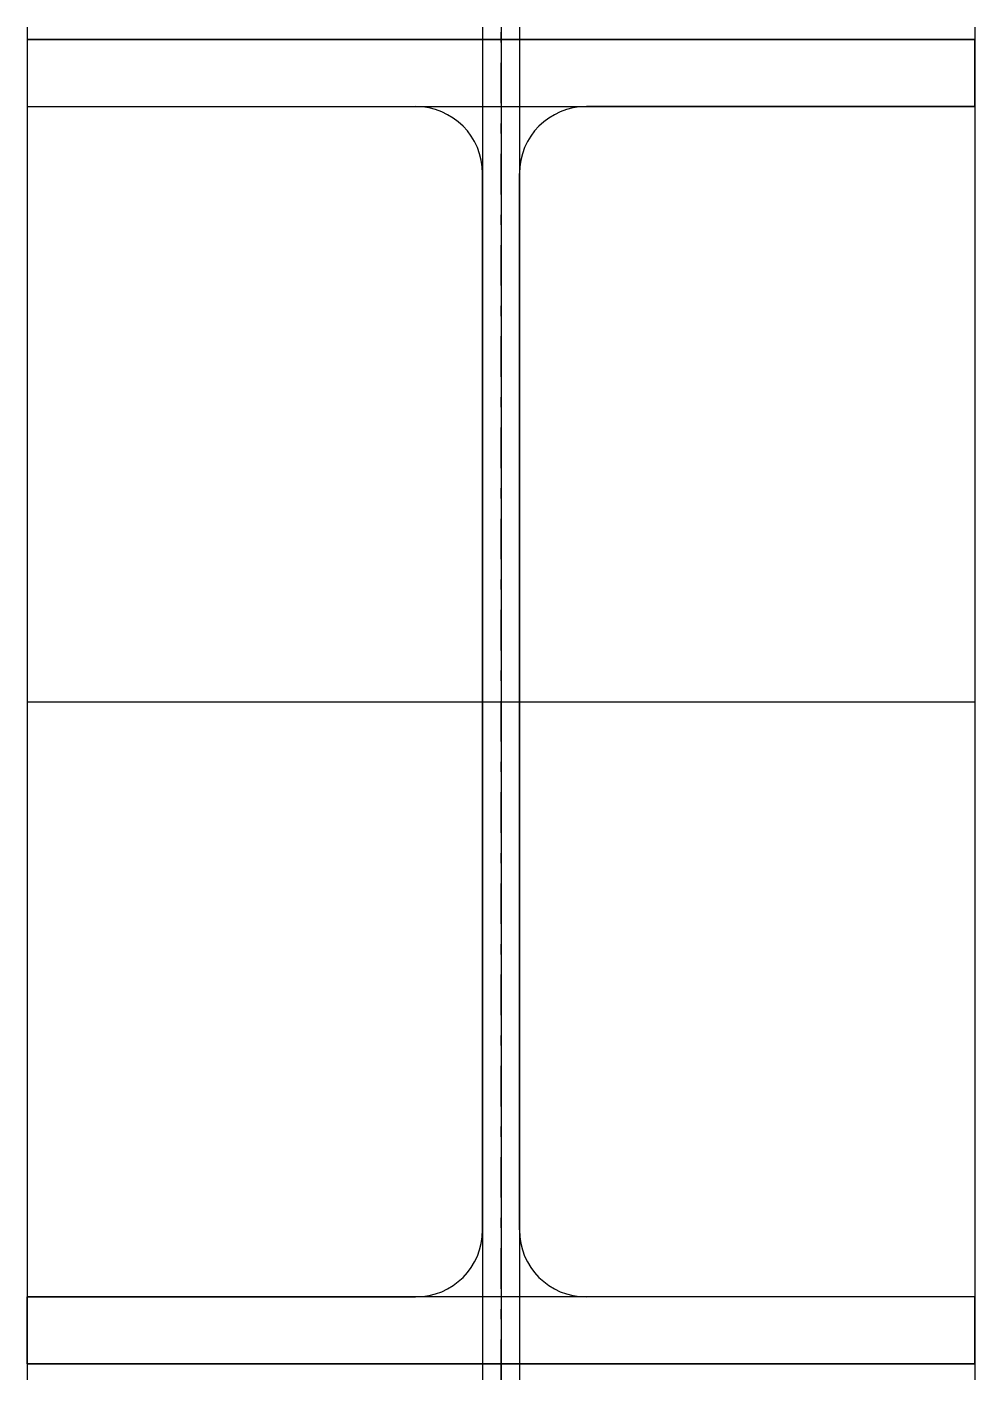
# Model space of a CAD drawing. Extents: x -148 to 148, y -212 to 211.
import ezdxf

# ---------------------------------------------------------------- set-up
doc = ezdxf.new("R2010")
doc.units = 0
doc.linetypes.add('CENTER', pattern=[28.575, 12.7, -6.35, 3.175, -6.35])
doc.layers.get('0').update_dxf_attribs({"linetype": 'CONTINUOUS'})

msp = doc.modelspace()

# ---------------------------------------------------------------- linework, layer by layer
at = {"linetype": 'CONTINUOUS'}
for p, q in [((-148.5, 211.42), (-148.5, -212.5)), ((-5.75, 211.42), (-5.75, -212.5)), ((0, 211.42), (0, -212.5)), ((5.75, 211.42), (5.75, -212.5)), ((148.5, 211.42), (148.5, -212.5)), ((-148.5, 207.5), (148.5, 207.5)), ((148.5, 207.5), (-148.5, 207.5)), ((-148.5, 207.5), (-148.5, 186.5)), ((148.5, 207.5), (-148.5, 207.5)), ((-148.5, 207.5), (-148.5, 186.5)), ((148.5, 186.5), (148.5, 207.5)), ((148.5, 207.5), (148.5, 186.5)), ((-148.5, 186.5), (148.5, 186.5)), ((-148.5, 186.5), (-26.75, 186.5)), ((-148.5, 186.5), (-26.75, 186.5)), ((26.75, 186.5), (148.5, 186.5)), ((148.5, 186.5), (26.75, 186.5)), ((-5.75, 165.5), (-5.75, -165.5)), ((-5.75, -165.5), (-5.75, 165.5)), ((5.75, -165.5), (5.75, 165.5)), ((5.75, -165.5), (5.75, 165.5)), ((-148.5, 0), (148.5, 0)), ((148.5, -186.5), (-148.5, -186.5)), ((-26.75, -186.5), (-148.5, -186.5)), ((-148.5, -186.5), (-148.5, -207.5)), ((-148.5, -207.5), (-148.5, -186.5)), ((-148.5, -186.5), (-26.75, -186.5)), ((148.5, -186.5), (26.75, -186.5)), ((148.5, -186.5), (26.75, -186.5)), ((148.5, -207.5), (148.5, -186.5)), ((148.5, -207.5), (148.5, -186.5)), ((148.5, -207.5), (-148.5, -207.5)), ((-148.5, -207.5), (148.5, -207.5)), ((148.5, -207.5), (-148.5, -207.5))]:
    msp.add_line(p, q, dxfattribs=at)
at = {"linetype": 'CENTER'}
for p, q in [((0, -212.5), (0, 211.42)), ((-148.5, 0), (148.5, 0))]:
    msp.add_line(p, q, dxfattribs=at)
at = {"linetype": 'CONTINUOUS'}
for centre, start, end in [((-26.75, 165.5), 0, 90), ((-26.75, 165.5), 0, 90), ((26.75, 165.5), 90, 180), ((26.75, 165.5), 90, 180), ((-26.75, -165.5), 270, 0), ((-26.75, -165.5), 270, 0), ((26.75, -165.5), 180, 270), ((26.75, -165.5), 180, 270)]:
    msp.add_arc(centre, 21, start, end, dxfattribs=at)

doc.saveas('drawing.dxf')
